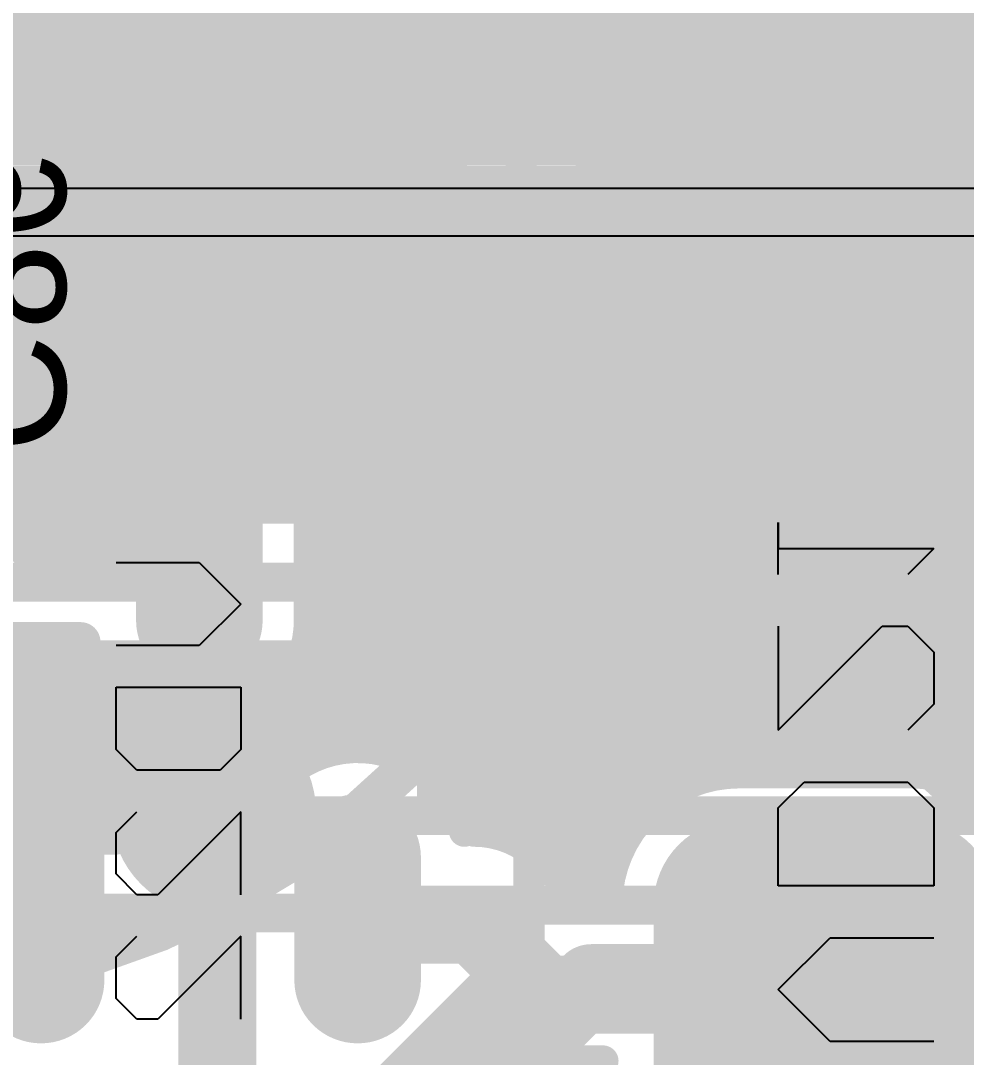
# Model space of a CAD drawing. Header units: millimetres. Extents: x 0.11 to 5.67, y 0.55 to 4.24.
# Drawn here: x 1.784 to 2.0229, y 1.0767 to 1.3388 of the extents above; entities that cross this region are included whole.
import ezdxf

# ---------------------------------------------------------------- set-up
doc = ezdxf.new("R2010")
doc.units = ezdxf.units.MM
doc.header["$MEASUREMENT"] = 0
for name, color, linetype in [('BottomLayer', 5, 'Continuous'), ('BottomOverlay', 54, 'Continuous'), ('BottomPaste', 16, 'Continuous'), ('BottomSolder', 6, 'Continuous'), ('InternalPlane1', 76, 'Continuous'), ('InternalPlane2', 16, 'Continuous'), ('Mechanical3', 76, 'Continuous'), ('MultiLayer', 9, 'Continuous'), ('PadHoleLayer', 156, 'Continuous'), ('TopLayer', 1, 'Continuous'), ('TopOverlay', 2, 'Continuous'), ('TopSolder', 216, 'Continuous'), ('ViaHoleLayer', 16, 'Continuous')]:
    doc.layers.add(name, color=color, linetype=linetype)

# ---------------------------------------------------------------- blocks, each defined once
blk = doc.blocks.new('SOT_23_123__B_67')
at = {"layer": 'BottomLayer', "const_width": 0.02807}
for points in [[(0.06125, 0.04134), (0.03027, 0.04134)], [(-0.02975, 0.00134), (-0.06073, 0.00134)], [(0.06125, -0.03866), (0.03027, -0.03866)]]:
    blk.add_lwpolyline(points, dxfattribs=at)
at = {"layer": 'BottomLayer', "const_width": 0.01404}
for points in [[(0.02325, 0.04134, 1), (0.03729, 0.04134, 1)], [(0.05423, 0.04134, 1), (0.06827, 0.04134, 1)], [(-0.06775, 0.00134, 1), (-0.05371, 0.00134, 1)], [(-0.03677, 0.00134, 1), (-0.02273, 0.00134, 1)], [(0.02325, -0.03866, 1), (0.03729, -0.03866, 1)], [(0.05423, -0.03866, 1), (0.06827, -0.03866, 1)]]:
    blk.add_lwpolyline(points, format="xyb", close=True, dxfattribs=at)
at = {"layer": 'BottomOverlay', "const_width": 0.01}
for points in [[(0.01576, 0.06134), (-0.02424, 0.06134)], [(-0.02424, 0.03134), (-0.02424, 0.06134)], [(0.02576, -0.00866), (0.02576, 0.01134)], [(-0.02424, -0.05866), (-0.02424, -0.02866)], [(0.01576, -0.05866), (-0.02424, -0.05866)]]:
    blk.add_lwpolyline(points, dxfattribs=at)
at = {"layer": 'BottomOverlay', "const_width": 0.005}
for points in [[(-0.02674, 0.06134, 1), (-0.02174, 0.06134, 1)], [(-0.02674, 0.06134, 1), (-0.02174, 0.06134, 1)], [(0.01326, 0.06134, 1), (0.01826, 0.06134, 1)], [(-0.02674, 0.03134, 1), (-0.02174, 0.03134, 1)], [(0.02326, 0.01134, 1), (0.02826, 0.01134, 1)], [(0.02326, -0.00866, 1), (0.02826, -0.00866, 1)], [(-0.02674, -0.02866, 1), (-0.02174, -0.02866, 1)], [(-0.02674, -0.05866, 1), (-0.02174, -0.05866, 1)], [(-0.02674, -0.05866, 1), (-0.02174, -0.05866, 1)], [(0.01326, -0.05866, 1), (0.01826, -0.05866, 1)]]:
    blk.add_lwpolyline(points, format="xyb", close=True, dxfattribs=at)
at = {"layer": 'BottomPaste', "const_width": 0.02807}
for points in [[(0.06125, 0.04134), (0.03027, 0.04134)], [(-0.02975, 0.00134), (-0.06073, 0.00134)], [(0.06125, -0.03866), (0.03027, -0.03866)]]:
    blk.add_lwpolyline(points, dxfattribs=at)
at = {"layer": 'BottomPaste', "const_width": 0.01404}
for points in [[(0.02325, 0.04134, 1), (0.03729, 0.04134, 1)], [(0.05423, 0.04134, 1), (0.06827, 0.04134, 1)], [(-0.06775, 0.00134, 1), (-0.05371, 0.00134, 1)], [(-0.03677, 0.00134, 1), (-0.02273, 0.00134, 1)], [(0.02325, -0.03866, 1), (0.03729, -0.03866, 1)], [(0.05423, -0.03866, 1), (0.06827, -0.03866, 1)]]:
    blk.add_lwpolyline(points, format="xyb", close=True, dxfattribs=at)
at = {"layer": 'BottomSolder', "const_width": 0.03201}
for points in [[(0.06125, 0.04134), (0.03027, 0.04134)], [(-0.02975, 0.00134), (-0.06073, 0.00134)], [(0.06125, -0.03866), (0.03027, -0.03866)]]:
    blk.add_lwpolyline(points, dxfattribs=at)
at = {"layer": 'BottomSolder', "const_width": 0.016}
for points in [[(0.02227, 0.04134, 1), (0.03827, 0.04134, 1)], [(0.05325, 0.04134, 1), (0.06925, 0.04134, 1)], [(-0.06873, 0.00134, 1), (-0.05273, 0.00134, 1)], [(-0.03775, 0.00134, 1), (-0.02175, 0.00134, 1)], [(0.02227, -0.03866, 1), (0.03827, -0.03866, 1)], [(0.05325, -0.03866, 1), (0.06925, -0.03866, 1)]]:
    blk.add_lwpolyline(points, format="xyb", close=True, dxfattribs=at)
at = {"layer": 'Mechanical3'}
for p, q in [((-0.04429, 0.00132), (-0.0338, 0.01181)), ((-0.0338, 0.01181), (-0.0233, 0.00132)), ((-0.01281, -0.01967), (-0.01281, 0.01181)), ((-0.01281, 0.01181), (0.00294, 0.01181)), ((0.00294, 0.01181), (0.00819, 0.00656)), ((0.03967, 0.01181), (0.01868, 0.01181)), ((0.01868, 0.01181), (0.03967, -0.00918)), ((0.07116, 0.01181), (0.05017, 0.01181)), ((0.05017, 0.01181), (0.07116, -0.00918)), ((0.00819, 0.00656), (0.00819, -0.01443)), ((-0.04429, -0.01967), (-0.04429, 0.00132)), ((-0.0233, 0.00132), (-0.0233, -0.01967)), ((0.03967, -0.00918), (0.03967, -0.01443)), ((0.07116, -0.00918), (0.07116, -0.01443)), ((0.00819, -0.01443), (0.00294, -0.01967)), ((0.02393, -0.01967), (0.01868, -0.01443)), ((0.03967, -0.01443), (0.03442, -0.01967)), ((0.05541, -0.01967), (0.05017, -0.01443)), ((0.07116, -0.01443), (0.06591, -0.01967)), ((0.00294, -0.01967), (-0.01281, -0.01967)), ((0.03442, -0.01967), (0.02393, -0.01967)), ((0.06591, -0.01967), (0.05541, -0.01967))]:
    blk.add_line(p, q, dxfattribs=at)
blk = doc.blocks.new('SMB_B_68')
at = {"layer": 'BottomLayer', "const_width": 0.01969}
for points in [[(-0.12008, 0.02165, 1), (-0.10039, 0.02165, 1)], [(-0.08071, 0.02165, 1), (-0.06102, 0.02165, 1)], [(0.06102, 0.02165, 1), (0.08071, 0.02165, 1)], [(0.10039, 0.02165, 1), (0.12008, 0.02165, 1)], [(-0.12008, -0.02165, 1), (-0.10039, -0.02165, 1)], [(-0.08071, -0.02165, 1), (-0.06102, -0.02165, 1)], [(0.06102, -0.02165, 1), (0.08071, -0.02165, 1)], [(0.10039, -0.02165, 1), (0.12008, -0.02165, 1)]]:
    blk.add_lwpolyline(points, format="xyb", close=True, dxfattribs=at)
at = {"layer": 'BottomLayer'}
for points in [[(-0.07087, -0.04134), (-0.07087, 0.04134), (-0.11024, -0.04134), (-0.11024, 0.04134)], [(0.11024, -0.04134), (0.11024, 0.04134), (0.07087, -0.04134), (0.07087, 0.04134)], [(-0.05118, -0.02165), (-0.05118, 0.02165), (-0.12992, -0.02165), (-0.12992, 0.02165)], [(0.12992, -0.02165), (0.12992, 0.02165), (0.05118, -0.02165), (0.05118, 0.02165)]]:
    blk.add_solid(points, dxfattribs=at)
at = {"layer": 'BottomOverlay'}
for points, const_width in [([(-0.11024, 0.0748), (-0.11024, 0.0561)], 0.00787), ([(-0.11024, 0.0748), (0.11024, 0.0748)], 0.00787), ([(0.11024, 0.0748), (0.11024, 0.0561)], 0.00787), ([(-0.03, 0.04), (-0.03, -0.04)], 0.005), ([(0.03, 0.04), (-0.03, 0)], 0.005), ([(0.03, 0.04), (0.03, -0.04)], 0.005), ([(-0.03, 0), (0.03, -0.04)], 0.005), ([(-0.11024, -0.0561), (-0.11024, -0.0748)], 0.00787), ([(0.11024, -0.0561), (0.11024, -0.0748)], 0.00787), ([(-0.11024, -0.0748), (0.11024, -0.0748)], 0.00787)]:
    blk.add_lwpolyline(points, dxfattribs=dict(at, const_width=const_width))
for points, const_width in [([(-0.1122, 0.0748, 1), (-0.10827, 0.0748, 1)], 0.00394), ([(-0.1122, 0.0748, 1), (-0.10827, 0.0748, 1)], 0.00394), ([(0.10827, 0.0748, 1), (0.1122, 0.0748, 1)], 0.00394), ([(0.10827, 0.0748, 1), (0.1122, 0.0748, 1)], 0.00394), ([(-0.1122, 0.0561, 1), (-0.10827, 0.0561, 1)], 0.00394), ([(0.10827, 0.0561, 1), (0.1122, 0.0561, 1)], 0.00394), ([(-0.03125, 0.04, 1), (-0.02875, 0.04, 1)], 0.0025), ([(0.02875, 0.04, 1), (0.03125, 0.04, 1)], 0.0025), ([(0.02875, 0.04, 1), (0.03125, 0.04, 1)], 0.0025), ([(-0.03125, 0, 1), (-0.02875, 0, 1)], 0.0025), ([(-0.03125, 0, 1), (-0.02875, 0, 1)], 0.0025), ([(-0.03125, -0.04, 1), (-0.02875, -0.04, 1)], 0.0025), ([(0.02875, -0.04, 1), (0.03125, -0.04, 1)], 0.0025), ([(0.02875, -0.04, 1), (0.03125, -0.04, 1)], 0.0025), ([(-0.1122, -0.0561, 1), (-0.10827, -0.0561, 1)], 0.00394), ([(0.10827, -0.0561, 1), (0.1122, -0.0561, 1)], 0.00394), ([(-0.1122, -0.0748, 1), (-0.10827, -0.0748, 1)], 0.00394), ([(-0.1122, -0.0748, 1), (-0.10827, -0.0748, 1)], 0.00394), ([(0.10827, -0.0748, 1), (0.1122, -0.0748, 1)], 0.00394), ([(0.10827, -0.0748, 1), (0.1122, -0.0748, 1)], 0.00394)]:
    blk.add_lwpolyline(points, format="xyb", close=True, dxfattribs=dict(at, const_width=const_width))
at = {"layer": 'BottomPaste', "const_width": 0.01969}
for points in [[(-0.12008, 0.02165, 1), (-0.10039, 0.02165, 1)], [(-0.08071, 0.02165, 1), (-0.06102, 0.02165, 1)], [(0.06102, 0.02165, 1), (0.08071, 0.02165, 1)], [(0.10039, 0.02165, 1), (0.12008, 0.02165, 1)], [(-0.12008, -0.02165, 1), (-0.10039, -0.02165, 1)], [(-0.08071, -0.02165, 1), (-0.06102, -0.02165, 1)], [(0.06102, -0.02165, 1), (0.08071, -0.02165, 1)], [(0.10039, -0.02165, 1), (0.12008, -0.02165, 1)]]:
    blk.add_lwpolyline(points, format="xyb", close=True, dxfattribs=at)
at = {"layer": 'BottomPaste'}
for points in [[(-0.07087, -0.04134), (-0.07087, 0.04134), (-0.11024, -0.04134), (-0.11024, 0.04134)], [(0.11024, -0.04134), (0.11024, 0.04134), (0.07087, -0.04134), (0.07087, 0.04134)], [(-0.05118, -0.02165), (-0.05118, 0.02165), (-0.12992, -0.02165), (-0.12992, 0.02165)], [(0.12992, -0.02165), (0.12992, 0.02165), (0.05118, -0.02165), (0.05118, 0.02165)]]:
    blk.add_solid(points, dxfattribs=at)
at = {"layer": 'BottomSolder', "const_width": 0.02165}
for points in [[(-0.12106, 0.02165, 1), (-0.09941, 0.02165, 1)], [(-0.08169, 0.02165, 1), (-0.06004, 0.02165, 1)], [(0.06004, 0.02165, 1), (0.08169, 0.02165, 1)], [(0.09941, 0.02165, 1), (0.12106, 0.02165, 1)], [(-0.12106, -0.02165, 1), (-0.09941, -0.02165, 1)], [(-0.08169, -0.02165, 1), (-0.06004, -0.02165, 1)], [(0.06004, -0.02165, 1), (0.08169, -0.02165, 1)], [(0.09941, -0.02165, 1), (0.12106, -0.02165, 1)]]:
    blk.add_lwpolyline(points, format="xyb", close=True, dxfattribs=at)
at = {"layer": 'BottomSolder'}
for points in [[(-0.07087, -0.04331), (-0.07087, 0.04331), (-0.11024, -0.04331), (-0.11024, 0.04331)], [(0.11024, -0.04331), (0.11024, 0.04331), (0.07087, -0.04331), (0.07087, 0.04331)], [(-0.04921, -0.02165), (-0.04921, 0.02165), (-0.13189, -0.02165), (-0.13189, 0.02165)], [(0.13189, -0.02165), (0.13189, 0.02165), (0.04921, -0.02165), (0.04921, 0.02165)]]:
    blk.add_solid(points, dxfattribs=at)
at = {"layer": 'Mechanical3'}
for p, q in [((-0.10532, -0.00131), (-0.0922, 0.01181)), ((-0.0922, 0.01181), (-0.07908, -0.00131)), ((-0.06596, -0.02755), (-0.06596, 0.01181)), ((-0.06596, 0.01181), (-0.04628, 0.01181)), ((-0.04628, 0.01181), (-0.03972, 0.00525)), ((-0.00036, 0.01181), (-0.0266, 0.01181)), ((-0.0266, 0.01181), (-0.00036, -0.01443)), ((0.01276, 0.01181), (0.02588, 0.01181)), ((0.02588, 0.01181), (0.01932, 0.01181)), ((0.01932, 0.01181), (0.01932, -0.02755)), ((-0.03972, 0.00525), (-0.03972, -0.02099)), ((-0.10532, -0.02755), (-0.10532, -0.00131)), ((-0.07908, -0.00131), (-0.07908, -0.02755)), ((-0.00036, -0.01443), (-0.00036, -0.02099)), ((-0.03972, -0.02099), (-0.04628, -0.02755)), ((-0.02004, -0.02755), (-0.0266, -0.02099)), ((-0.00036, -0.02099), (-0.00692, -0.02755)), ((0.01932, -0.02755), (0.01276, -0.02099)), ((-0.04628, -0.02755), (-0.06596, -0.02755)), ((-0.00692, -0.02755), (-0.02004, -0.02755))]:
    blk.add_line(p, q, dxfattribs=at)
blk = doc.blocks.new('CC16X10_CAP0_5_1__P________246')
at = {"layer": 'BottomLayer', "const_width": 0.03}
blk.add_lwpolyline([(0.185, 0, 1), (0.215, 0, 1)], format="xyb", close=True, dxfattribs=at)
at = {"layer": 'BottomSolder', "const_width": 0.03197}
blk.add_lwpolyline([(0.18402, 0, 1), (0.21598, 0, 1)], format="xyb", close=True, dxfattribs=at)
at = {"layer": 'InternalPlane1', "const_width": 0.01181}
for points in [[(0.17797, 0.04324, -0.240079), (0.22203, 0.04324)], [(0.15676, -0.02203, -0.240079), (0.15676, 0.02203)], [(0.24324, 0.02203, -0.240079), (0.24324, -0.02203)], [(0.22203, -0.04324, -0.240079), (0.17797, -0.04324)]]:
    blk.add_lwpolyline(points, format="xyb", dxfattribs=at)
at = {"layer": 'InternalPlane1', "const_width": 0.00591}
for points in [[(0.17502, 0.04324, 1), (0.18092, 0.04324, 1)], [(0.21908, 0.04324, 1), (0.22498, 0.04324, 1)], [(0.15381, 0.02203, 1), (0.15971, 0.02203, 1)], [(0.24029, 0.02203, 1), (0.24619, 0.02203, 1)], [(0.15381, -0.02203, 1), (0.15971, -0.02203, 1)], [(0.24029, -0.02203, 1), (0.24619, -0.02203, 1)], [(0.17502, -0.04324, 1), (0.18092, -0.04324, 1)], [(0.21908, -0.04324, 1), (0.22498, -0.04324, 1)]]:
    blk.add_lwpolyline(points, format="xyb", close=True, dxfattribs=at)
at = {"layer": 'InternalPlane2', "const_width": 0.039}
blk.add_lwpolyline([(0.1805, 0, 1), (0.2195, 0, 1)], format="xyb", close=True, dxfattribs=at)
at = {"layer": 'MultiLayer', "const_width": 0.03}
blk.add_lwpolyline([(0.185, 0, 1), (0.215, 0, 1)], format="xyb", close=True, dxfattribs=at)
at = {"layer": 'PadHoleLayer', "const_width": 0.019}
blk.add_lwpolyline([(0.1905, 0, 1), (0.2095, 0, 1)], format="xyb", close=True, dxfattribs=at)
at = {"layer": 'TopLayer', "const_width": 0.03}
blk.add_lwpolyline([(0.185, 0, 1), (0.215, 0, 1)], format="xyb", close=True, dxfattribs=at)
at = {"layer": 'TopOverlay'}
for points, const_width in [([(0.29685, 0, 1), (-0.09685, 0, 1)], 0.01), ([(0.29435, 0, 1), (0.29935, 0, 1)], 0.005)]:
    blk.add_lwpolyline(points, format="xyb", close=True, dxfattribs=dict(at, const_width=const_width))
at = {"layer": 'TopSolder', "const_width": 0.03197}
blk.add_lwpolyline([(0.18402, 0, 1), (0.21598, 0, 1)], format="xyb", close=True, dxfattribs=at)
blk = doc.blocks.new('CC16X10_CAP0_5_1__P________256')
at = {"layer": 'TopOverlay', "const_width": 0.01}
blk.add_lwpolyline([(0.29685, 0, 1), (-0.09685, 0, 1)], format="xyb", close=True, dxfattribs=at)

msp = doc.modelspace()

# ---------------------------------------------------------------- linework, layer by layer
at = {"layer": 'BottomLayer'}
for points, const_width in [([(1.77362, 1.33858), (1.82579, 1.39075)], 0.01969), ([(1.79724, 1.3288), (1.83163, 1.36319)], 0.00787), ([(1.88679, 1.35534), (1.91043, 1.33169)], 0.00787), ([(1.87426, 1.34281), (1.89272, 1.32435)], 0.00787), ([(1.80604, 1.33759), (1.87948, 1.33759)], 0.00787), ([(1.92714, 1.33759), (2.32656, 1.33759)], 0.00787), ([(1.91043, 1.24409), (1.91043, 1.33169)], 0.00787), ([(1.92815, 1.26256), (1.92815, 1.33169)], 0.00787), ([(1.79724, 1.23419), (1.79724, 1.3288)], 0.00787), ([(1.79817, 1.32972), (1.82961, 1.32972)], 0.00787), ([(1.8437, 1.29035), (1.8437, 1.32823)], 0.00787), ([(1.85779, 1.32972), (1.88735, 1.32972)], 0.00787), ([(1.92815, 1.32972), (2.32656, 1.32972)], 0.00787), ([(1.96555, 1.32776), (2.00886, 1.32776)], 0.00787), ([(1.89272, 1.26256), (1.89272, 1.32435)], 0.00787), ([(1.9872, 1.27657), (1.9872, 1.32382)], 0.00787), ([(1.79724, 1.32185), (1.8162, 1.32185)], 0.00787), ([(1.8712, 1.32185), (1.89272, 1.32185)], 0.00787), ([(1.92815, 1.32185), (1.94718, 1.32185)], 0.00787), ([(1.79724, 1.31397), (1.8092, 1.31397)], 0.00787), ([(1.8782, 1.31397), (1.89272, 1.31397)], 0.00787), ([(1.92815, 1.31397), (1.93951, 1.31397)], 0.00787), ([(1.79724, 1.3061), (1.80497, 1.3061)], 0.00787), ([(1.88243, 1.3061), (1.89272, 1.3061)], 0.00787), ([(1.92815, 1.3061), (1.93563, 1.3061)], 0.00787), ([(1.79724, 1.29822), (1.80264, 1.29822)], 0.00787), ([(1.88476, 1.29822), (1.89272, 1.29822)], 0.00787), ([(1.92815, 1.29822), (1.93412, 1.29822)], 0.00787), ([(1.93406, 1.25689), (1.93406, 1.29626)], 0.00787), ([(1.79724, 1.29035), (1.80189, 1.29035)], 0.00787), ([(1.80583, 1.29035), (1.8437, 1.29035)], 0.00787), ([(1.8437, 1.29035), (1.88157, 1.29035)], 0.00787), ([(1.8437, 1.25248), (1.8437, 1.29035)], 0.00787), ([(1.88551, 1.29035), (1.89272, 1.29035)], 0.00787), ([(1.92815, 1.29035), (1.93406, 1.29035)], 0.00787), ([(1.79724, 1.28248), (1.80264, 1.28248)], 0.00787), ([(1.88476, 1.28248), (1.89272, 1.28248)], 0.00787), ([(1.92815, 1.28248), (1.93406, 1.28248)], 0.00787), ([(1.9872, 1.22146), (1.9872, 1.27657)], 0.01969), ([(1.93799, 1.27657), (1.9872, 1.27657)], 0.00787), ([(1.9872, 1.27657), (2.03642, 1.27657)], 0.00787), ([(1.9872, 1.22933), (1.9872, 1.27657)], 0.00787), ([(1.79724, 1.2746), (1.80497, 1.2746)], 0.00787), ([(1.88243, 1.2746), (1.89272, 1.2746)], 0.00787), ([(1.92815, 1.2746), (1.93406, 1.2746)], 0.00787), ([(1.79724, 1.26673), (1.8092, 1.26673)], 0.00787), ([(1.8782, 1.26673), (1.89272, 1.26673)], 0.00787), ([(1.92815, 1.26673), (1.93406, 1.26673)], 0.00787), ([(1.79724, 1.25885), (1.81621, 1.25885)], 0.00787), ([(1.87119, 1.25885), (1.88953, 1.25885)], 0.00787), ([(1.79724, 1.25098), (1.82964, 1.25098)], 0.00787), ([(1.85777, 1.25098), (1.88579, 1.25098)], 0.00787), ([(1.79724, 1.24311), (1.81669, 1.24311)], 0.00787), ([(1.8415, 1.24311), (1.88486, 1.24311)], 0.00787), ([(1.79724, 1.23523), (1.80709, 1.23523)], 0.00787), ([(1.79724, 1.23419), (1.80316, 1.22827)], 0.00787), ([(1.85109, 1.23523), (1.88643, 1.23523)], 0.00787), ([(1.93444, 1.23523), (1.94268, 1.23523)], 0.00787), ([(1.77362, 1.22441), (1.79429, 1.20374)], 0.01969), ([(1.85536, 1.22736), (1.89107, 1.22736)], 0.00787), ([(1.92979, 1.22736), (1.9546, 1.22736)], 0.00787), ([(1.96555, 1.22539), (2.00886, 1.22539)], 0.00787), ([(2.01981, 1.22736), (2.13211, 1.22736)], 0.00787), ([(1.85688, 1.21948), (1.90342, 1.21948)], 0.00787), ([(1.85691, 1.18723), (1.85691, 1.21821)], 0.00787), ([(1.91745, 1.21948), (2.12158, 1.21948)], 0.00787), ([(1.79429, 1.20374), (1.82807, 1.20374)], 0.01969), ([(1.82807, 1.20374), (1.82909, 1.20272)], 0.01969), ([(1.85691, 1.21161), (2.11557, 1.21161)], 0.00787), ([(1.85691, 1.20374), (2.11196, 1.20374)], 0.00787), ([(1.85691, 1.19586), (2.11013, 1.19586)], 0.00787), ([(1.85691, 1.18799), (2.10983, 1.18799)], 0.00787), ([(1.85598, 1.18011), (2.11104, 1.18011)], 0.00787), ([(1.72352, 1.17124), (1.77463, 1.17124)], 0.01969), ([(1.77463, 1.17124), (1.78749, 1.15838)], 0.01969), ([(1.85253, 1.17224), (2.11389, 1.17224)], 0.00787), ([(1.78749, 1.11332), (1.78749, 1.15838)], 0.01969), ([(1.84494, 1.16437), (2.11882, 1.16437)], 0.00787), ([(1.85115, 1.15649), (2.12705, 1.15649)], 0.00787), ([(1.88686, 1.14862), (1.96504, 1.14862)], 0.00787), ([(1.96555, 1.14862), (2.00886, 1.14862)], 0.00787), ([(2.00937, 1.14862), (2.14907, 1.14862)], 0.00787), ([(1.83268, 1.13878), (1.83366, 1.1378)], 0.01969), ([(1.83366, 1.06594), (1.83366, 1.1378)], 0.01969), ([(1.8934, 1.14074), (1.94398, 1.14074)], 0.00787), ([(1.90538, 1.13287), (1.93716, 1.13287)], 0.00787), ([(1.91533, 1.12694), (1.92361, 1.11865)], 0.00787), ([(1.91727, 1.125), (1.93357, 1.125)], 0.00787), ([(1.78749, 1.11332), (1.78909, 1.11172)], 0.01969), ([(1.92815, 1.11909), (1.93232, 1.11909)], 0.00787), ([(1.86909, 1.11172), (1.87058, 1.11024)], 0.01969), ([(1.87058, 1.11024), (1.89862, 1.11024)], 0.01969), ([(1.89862, 1.11024), (1.92016, 1.0887)], 0.01969), ([(1.92016, 1.08748), (1.92815, 1.09547)], 0.01969), ([(1.92815, 1.09547), (1.9872, 1.09547)], 0.01969), ([(1.92016, 1.08748), (1.92016, 1.0887)], 0.01969), ([(1.91217, 1.07949), (1.92016, 1.08748)], 0.01969), ([(1.91217, 1.0539), (1.91217, 1.07949)], 0.01969)]:
    msp.add_lwpolyline(points, dxfattribs=dict(at, const_width=const_width))
at = {"layer": 'BottomLayer', "const_width": 0.00787}
for points in [[(1.92296, 1.34422, -0.198912), (1.92815, 1.33169)], [(1.92296, 1.34422, -0.198912), (1.92815, 1.33169)], [(1.93406, 1.29626, -0.414214), (1.96555, 1.32776)], [(2.00886, 1.32776, -0.414214), (2.04035, 1.29626)], [(1.93602, 1.24409, -1.513516), (1.89272, 1.26256)], [(1.92815, 1.26256, -0.108058), (1.93424, 1.25348)], [(1.93424, 1.25348, -0.027118), (1.93406, 1.25689)], [(2.04035, 1.25689, -0.414214), (2.00886, 1.22539)], [(1.96555, 1.22539, -0.315658), (1.93594, 1.24616)], [(1.80316, 1.22827, -0.830157), (1.85691, 1.21821)], [(1.85691, 1.18723, -0.278724), (1.84203, 1.1626)], [(1.84203, 1.1626, -0.17406), (1.85504, 1.15122)], [(1.85504, 1.15122, -0.501431), (1.8961, 1.13386)], [(1.93232, 1.11909, -0.380083), (1.96555, 1.14862)], [(2.00886, 1.14862, -0.414214), (2.04232, 1.11516)], [(1.89862, 1.13386, -0.198912), (1.91533, 1.12694)], [(1.89862, 1.13386, -0.198912), (1.91533, 1.12694)], [(1.92361, 1.11865, -0.048376), (1.92815, 1.11909)], [(1.92361, 1.11865, -0.048376), (1.92815, 1.11909)]]:
    msp.add_lwpolyline(points, format="xyb", dxfattribs=at)
at = {"layer": 'BottomLayer'}
for points, const_width in [([(1.80407, 1.33759, 1), (1.80801, 1.33759, 1)], 0.00394), ([(1.87751, 1.33759, 1), (1.88145, 1.33759, 1)], 0.00394), ([(1.92517, 1.33759, 1), (1.92911, 1.33759, 1)], 0.00394), ([(1.88551, 1.29035, 1), (1.80189, 1.29035, 1)], 0.00787), ([(1.90846, 1.33169, 1), (1.9124, 1.33169, 1)], 0.00394), ([(1.90846, 1.33169, 1), (1.9124, 1.33169, 1)], 0.00394), ([(1.92618, 1.33169, 1), (1.93012, 1.33169, 1)], 0.00394), ([(1.92618, 1.33169, 1), (1.93012, 1.33169, 1)], 0.00394), ([(1.92618, 1.33169, 1), (1.93012, 1.33169, 1)], 0.00394), ([(1.79528, 1.3288, 1), (1.79921, 1.3288, 1)], 0.00394), ([(1.79528, 1.3288, 1), (1.79921, 1.3288, 1)], 0.00394), ([(1.7962, 1.32972, 1), (1.80013, 1.32972, 1)], 0.00394), ([(1.82764, 1.32972, 1), (1.83158, 1.32972, 1)], 0.00394), ([(1.84173, 1.32823, 1), (1.84567, 1.32823, 1)], 0.00394), ([(1.85582, 1.32972, 1), (1.85976, 1.32972, 1)], 0.00394), ([(1.88538, 1.32972, 1), (1.88932, 1.32972, 1)], 0.00394), ([(1.92618, 1.32972, 1), (1.93012, 1.32972, 1)], 0.00394), ([(1.96358, 1.32776, 1), (1.96752, 1.32776, 1)], 0.00394), ([(1.96358, 1.32776, 1), (1.96752, 1.32776, 1)], 0.00394), ([(2.00689, 1.32776, 1), (2.01083, 1.32776, 1)], 0.00394), ([(2.00689, 1.32776, 1), (2.01083, 1.32776, 1)], 0.00394), ([(1.89075, 1.32435, 1), (1.89469, 1.32435, 1)], 0.00394), ([(1.89075, 1.32435, 1), (1.89469, 1.32435, 1)], 0.00394), ([(1.98524, 1.32382, 1), (1.98917, 1.32382, 1)], 0.00394), ([(1.79528, 1.32185, 1), (1.79921, 1.32185, 1)], 0.00394), ([(1.81423, 1.32185, 1), (1.81817, 1.32185, 1)], 0.00394), ([(1.86924, 1.32185, 1), (1.87317, 1.32185, 1)], 0.00394), ([(1.89075, 1.32185, 1), (1.89469, 1.32185, 1)], 0.00394), ([(1.92618, 1.32185, 1), (1.93012, 1.32185, 1)], 0.00394), ([(1.94522, 1.32185, 1), (1.94915, 1.32185, 1)], 0.00394), ([(1.79528, 1.31397, 1), (1.79921, 1.31397, 1)], 0.00394), ([(1.80723, 1.31397, 1), (1.81117, 1.31397, 1)], 0.00394), ([(1.87623, 1.31397, 1), (1.88017, 1.31397, 1)], 0.00394), ([(1.89075, 1.31397, 1), (1.89469, 1.31397, 1)], 0.00394), ([(1.92618, 1.31397, 1), (1.93012, 1.31397, 1)], 0.00394), ([(1.93754, 1.31397, 1), (1.94148, 1.31397, 1)], 0.00394), ([(1.79528, 1.3061, 1), (1.79921, 1.3061, 1)], 0.00394), ([(1.803, 1.3061, 1), (1.80694, 1.3061, 1)], 0.00394), ([(1.88047, 1.3061, 1), (1.8844, 1.3061, 1)], 0.00394), ([(1.89075, 1.3061, 1), (1.89469, 1.3061, 1)], 0.00394), ([(1.92618, 1.3061, 1), (1.93012, 1.3061, 1)], 0.00394), ([(1.93366, 1.3061, 1), (1.9376, 1.3061, 1)], 0.00394), ([(1.79528, 1.29822, 1), (1.79921, 1.29822, 1)], 0.00394), ([(1.80067, 1.29822, 1), (1.80461, 1.29822, 1)], 0.00394), ([(1.8828, 1.29822, 1), (1.88673, 1.29822, 1)], 0.00394), ([(1.89075, 1.29822, 1), (1.89469, 1.29822, 1)], 0.00394), ([(1.92618, 1.29822, 1), (1.93012, 1.29822, 1)], 0.00394), ([(1.93209, 1.29626, 1), (1.93602, 1.29626, 1)], 0.00394), ([(1.93209, 1.29626, 1), (1.93602, 1.29626, 1)], 0.00394), ([(1.93215, 1.29822, 1), (1.93608, 1.29822, 1)], 0.00394), ([(1.79528, 1.29035, 1), (1.79921, 1.29035, 1)], 0.00394), ([(1.79992, 1.29035, 1), (1.80386, 1.29035, 1)], 0.00394), ([(1.79992, 1.29035, 1), (1.80386, 1.29035, 1)], 0.00394), ([(1.80386, 1.29035, 1), (1.8078, 1.29035, 1)], 0.00394), ([(1.84173, 1.29035, 1), (1.84567, 1.29035, 1)], 0.00394), ([(1.84173, 1.29035, 1), (1.84567, 1.29035, 1)], 0.00394), ([(1.84173, 1.29035, 1), (1.84567, 1.29035, 1)], 0.00394), ([(1.84173, 1.29035, 1), (1.84567, 1.29035, 1)], 0.00394), ([(1.87961, 1.29035, 1), (1.88354, 1.29035, 1)], 0.00394), ([(1.88354, 1.29035, 1), (1.88748, 1.29035, 1)], 0.00394), ([(1.88354, 1.29035, 1), (1.88748, 1.29035, 1)], 0.00394), ([(1.89075, 1.29035, 1), (1.89469, 1.29035, 1)], 0.00394), ([(1.92618, 1.29035, 1), (1.93012, 1.29035, 1)], 0.00394), ([(1.93209, 1.29035, 1), (1.93602, 1.29035, 1)], 0.00394), ([(1.79528, 1.28248, 1), (1.79921, 1.28248, 1)], 0.00394), ([(1.80067, 1.28248, 1), (1.80461, 1.28248, 1)], 0.00394), ([(1.88279, 1.28248, 1), (1.88673, 1.28248, 1)], 0.00394), ([(1.89075, 1.28248, 1), (1.89469, 1.28248, 1)], 0.00394), ([(1.92618, 1.28248, 1), (1.93012, 1.28248, 1)], 0.00394), ([(1.93209, 1.28248, 1), (1.93602, 1.28248, 1)], 0.00394), ([(1.98228, 1.27657, 1), (1.99213, 1.27657, 1)], 0.00984), ([(1.93602, 1.27657, 1), (1.93996, 1.27657, 1)], 0.00394), ([(1.98524, 1.27657, 1), (1.98917, 1.27657, 1)], 0.00394), ([(1.98524, 1.27657, 1), (1.98917, 1.27657, 1)], 0.00394), ([(1.98524, 1.27657, 1), (1.98917, 1.27657, 1)], 0.00394), ([(1.98524, 1.27657, 1), (1.98917, 1.27657, 1)], 0.00394), ([(1.79528, 1.2746, 1), (1.79921, 1.2746, 1)], 0.00394), ([(1.803, 1.2746, 1), (1.80694, 1.2746, 1)], 0.00394), ([(1.88046, 1.2746, 1), (1.8844, 1.2746, 1)], 0.00394), ([(1.89075, 1.2746, 1), (1.89469, 1.2746, 1)], 0.00394), ([(1.92618, 1.2746, 1), (1.93012, 1.2746, 1)], 0.00394), ([(1.93209, 1.2746, 1), (1.93602, 1.2746, 1)], 0.00394), ([(1.79528, 1.26673, 1), (1.79921, 1.26673, 1)], 0.00394), ([(1.80724, 1.26673, 1), (1.81117, 1.26673, 1)], 0.00394), ([(1.87623, 1.26673, 1), (1.88017, 1.26673, 1)], 0.00394), ([(1.89075, 1.26673, 1), (1.89469, 1.26673, 1)], 0.00394), ([(1.92618, 1.26673, 1), (1.93012, 1.26673, 1)], 0.00394), ([(1.93209, 1.26673, 1), (1.93602, 1.26673, 1)], 0.00394), ([(1.89075, 1.26256, 1), (1.89469, 1.26256, 1)], 0.00394), ([(1.89075, 1.26256, 1), (1.89469, 1.26256, 1)], 0.00394), ([(1.92618, 1.26256, 1), (1.93012, 1.26256, 1)], 0.00394), ([(1.92618, 1.26256, 1), (1.93012, 1.26256, 1)], 0.00394), ([(1.79528, 1.25885, 1), (1.79921, 1.25885, 1)], 0.00394), ([(1.81424, 1.25885, 1), (1.81818, 1.25885, 1)], 0.00394), ([(1.86923, 1.25885, 1), (1.87316, 1.25885, 1)], 0.00394), ([(1.88756, 1.25885, 1), (1.8915, 1.25885, 1)], 0.00394), ([(1.93209, 1.25689, 1), (1.93602, 1.25689, 1)], 0.00394), ([(1.93209, 1.25689, 1), (1.93602, 1.25689, 1)], 0.00394), ([(1.84173, 1.25248, 1), (1.84567, 1.25248, 1)], 0.00394), ([(1.90453, 1.24409, 1), (1.91634, 1.24409, 1)], 0.01181), ([(1.93227, 1.25348, 1), (1.93621, 1.25348, 1)], 0.00394), ([(1.93227, 1.25348, 1), (1.93621, 1.25348, 1)], 0.00394), ([(1.79528, 1.25098, 1), (1.79921, 1.25098, 1)], 0.00394), ([(1.82767, 1.25098, 1), (1.8316, 1.25098, 1)], 0.00394), ([(1.8558, 1.25098, 1), (1.85973, 1.25098, 1)], 0.00394), ([(1.88382, 1.25098, 1), (1.88775, 1.25098, 1)], 0.00394), ([(1.93397, 1.24616, 1), (1.93791, 1.24616, 1)], 0.00394), ([(1.90846, 1.24409, 1), (1.9124, 1.24409, 1)], 0.00394), ([(1.93406, 1.24409, 1), (1.93799, 1.24409, 1)], 0.00394), ([(1.79528, 1.24311, 1), (1.79921, 1.24311, 1)], 0.00394), ([(1.81472, 1.24311, 1), (1.81865, 1.24311, 1)], 0.00394), ([(1.83954, 1.24311, 1), (1.84347, 1.24311, 1)], 0.00394), ([(1.88289, 1.24311, 1), (1.88683, 1.24311, 1)], 0.00394), ([(1.79528, 1.23523, 1), (1.79921, 1.23523, 1)], 0.00394), ([(1.79528, 1.23419, 1), (1.79921, 1.23419, 1)], 0.00394), ([(1.79528, 1.23419, 1), (1.79921, 1.23419, 1)], 0.00394), ([(1.80513, 1.23523, 1), (1.80906, 1.23523, 1)], 0.00394), ([(1.84913, 1.23523, 1), (1.85306, 1.23523, 1)], 0.00394), ([(1.88446, 1.23523, 1), (1.88839, 1.23523, 1)], 0.00394), ([(1.93247, 1.23523, 1), (1.93641, 1.23523, 1)], 0.00394), ([(1.94071, 1.23523, 1), (1.94465, 1.23523, 1)], 0.00394), ([(1.80119, 1.22827, 1), (1.80513, 1.22827, 1)], 0.00394), ([(1.80119, 1.22827, 1), (1.80513, 1.22827, 1)], 0.00394), ([(1.9813, 1.22146, 1), (1.99311, 1.22146, 1)], 0.01181), ([(1.98524, 1.22933, 1), (1.98917, 1.22933, 1)], 0.00394), ([(1.85339, 1.22736, 1), (1.85733, 1.22736, 1)], 0.00394), ([(1.88911, 1.22736, 1), (1.89304, 1.22736, 1)], 0.00394), ([(1.92782, 1.22736, 1), (1.93176, 1.22736, 1)], 0.00394), ([(1.95263, 1.22736, 1), (1.95657, 1.22736, 1)], 0.00394), ([(1.96358, 1.22539, 1), (1.96752, 1.22539, 1)], 0.00394), ([(1.96358, 1.22539, 1), (1.96752, 1.22539, 1)], 0.00394), ([(1.98228, 1.22146, 1), (1.99213, 1.22146, 1)], 0.00984), ([(2.00689, 1.22539, 1), (2.01083, 1.22539, 1)], 0.00394), ([(2.00689, 1.22539, 1), (2.01083, 1.22539, 1)], 0.00394), ([(2.01784, 1.22736, 1), (2.02178, 1.22736, 1)], 0.00394), ([(1.85491, 1.21948, 1), (1.85885, 1.21948, 1)], 0.00394), ([(1.85494, 1.21821, 1), (1.85888, 1.21821, 1)], 0.00394), ([(1.85494, 1.21821, 1), (1.85888, 1.21821, 1)], 0.00394), ([(1.90145, 1.21948, 1), (1.90539, 1.21948, 1)], 0.00394), ([(1.91548, 1.21948, 1), (1.91942, 1.21948, 1)], 0.00394), ([(1.78937, 1.20374, 1), (1.79921, 1.20374, 1)], 0.00984), ([(1.78937, 1.20374, 1), (1.79921, 1.20374, 1)], 0.00984), ([(1.82315, 1.20374, 1), (1.833, 1.20374, 1)], 0.00984), ([(1.82315, 1.20374, 1), (1.833, 1.20374, 1)], 0.00984), ([(1.85494, 1.21161, 1), (1.85888, 1.21161, 1)], 0.00394), ([(1.82417, 1.20272, 1), (1.83402, 1.20272, 1)], 0.00984), ([(1.85494, 1.20374, 1), (1.85888, 1.20374, 1)], 0.00394), ([(1.85494, 1.19586, 1), (1.85888, 1.19586, 1)], 0.00394), ([(1.85494, 1.18799, 1), (1.85888, 1.18799, 1)], 0.00394), ([(1.85494, 1.18723, 1), (1.85888, 1.18723, 1)], 0.00394), ([(1.85494, 1.18723, 1), (1.85888, 1.18723, 1)], 0.00394), ([(1.85402, 1.18011, 1), (1.85795, 1.18011, 1)], 0.00394), ([(1.76971, 1.17124, 1), (1.77955, 1.17124, 1)], 0.00984), ([(1.76971, 1.17124, 1), (1.77955, 1.17124, 1)], 0.00984), ([(1.85056, 1.17224, 1), (1.85449, 1.17224, 1)], 0.00394), ([(1.78257, 1.15838, 1), (1.79241, 1.15838, 1)], 0.00984), ([(1.78257, 1.15838, 1), (1.79241, 1.15838, 1)], 0.00984), ([(1.84006, 1.1626, 1), (1.84399, 1.1626, 1)], 0.00394), ([(1.84006, 1.1626, 1), (1.84399, 1.1626, 1)], 0.00394), ([(1.84297, 1.16437, 1), (1.84691, 1.16437, 1)], 0.00394), ([(1.84918, 1.15649, 1), (1.85312, 1.15649, 1)], 0.00394), ([(1.85307, 1.15122, 1), (1.85701, 1.15122, 1)], 0.00394), ([(1.85307, 1.15122, 1), (1.85701, 1.15122, 1)], 0.00394), ([(1.82677, 1.13878, 1), (1.83858, 1.13878, 1)], 0.01181), ([(1.88489, 1.14862, 1), (1.88882, 1.14862, 1)], 0.00394), ([(1.96307, 1.14862, 1), (1.96701, 1.14862, 1)], 0.00394), ([(1.96358, 1.14862, 1), (1.96752, 1.14862, 1)], 0.00394), ([(1.96358, 1.14862, 1), (1.96752, 1.14862, 1)], 0.00394), ([(2.00689, 1.14862, 1), (2.01083, 1.14862, 1)], 0.00394), ([(2.00689, 1.14862, 1), (2.01083, 1.14862, 1)], 0.00394), ([(2.0074, 1.14862, 1), (2.01134, 1.14862, 1)], 0.00394), ([(1.82776, 1.13878, 1), (1.8376, 1.13878, 1)], 0.00984), ([(1.82874, 1.1378, 1), (1.83858, 1.1378, 1)], 0.00984), ([(1.82874, 1.1378, 1), (1.83858, 1.1378, 1)], 0.00984), ([(1.89143, 1.14074, 1), (1.89536, 1.14074, 1)], 0.00394), ([(1.94201, 1.14074, 1), (1.94595, 1.14074, 1)], 0.00394), ([(1.89414, 1.13386, 1), (1.89807, 1.13386, 1)], 0.00394), ([(1.89665, 1.13386, 1), (1.90059, 1.13386, 1)], 0.00394), ([(1.89665, 1.13386, 1), (1.90059, 1.13386, 1)], 0.00394), ([(1.90341, 1.13287, 1), (1.90735, 1.13287, 1)], 0.00394), ([(1.93519, 1.13287, 1), (1.93913, 1.13287, 1)], 0.00394), ([(1.91336, 1.12694, 1), (1.91729, 1.12694, 1)], 0.00394), ([(1.91336, 1.12694, 1), (1.91729, 1.12694, 1)], 0.00394), ([(1.91336, 1.12694, 1), (1.91729, 1.12694, 1)], 0.00394), ([(1.9153, 1.125, 1), (1.91924, 1.125, 1)], 0.00394), ([(1.9316, 1.125, 1), (1.93553, 1.125, 1)], 0.00394), ([(1.78257, 1.11332, 1), (1.79241, 1.11332, 1)], 0.00984), ([(1.78257, 1.11332, 1), (1.79241, 1.11332, 1)], 0.00984), ([(1.92164, 1.11865, 1), (1.92558, 1.11865, 1)], 0.00394), ([(1.92164, 1.11865, 1), (1.92558, 1.11865, 1)], 0.00394), ([(1.92164, 1.11865, 1), (1.92558, 1.11865, 1)], 0.00394), ([(1.92618, 1.11909, 1), (1.93012, 1.11909, 1)], 0.00394), ([(1.92618, 1.11909, 1), (1.93012, 1.11909, 1)], 0.00394), ([(1.92618, 1.11909, 1), (1.93012, 1.11909, 1)], 0.00394), ([(1.93035, 1.11909, 1), (1.93429, 1.11909, 1)], 0.00394), ([(1.93035, 1.11909, 1), (1.93429, 1.11909, 1)], 0.00394), ([(1.78417, 1.11172, 1), (1.79402, 1.11172, 1)], 0.00984), ([(1.86417, 1.11172, 1), (1.87402, 1.11172, 1)], 0.00984), ([(1.86566, 1.11024, 1), (1.8755, 1.11024, 1)], 0.00984), ([(1.86566, 1.11024, 1), (1.8755, 1.11024, 1)], 0.00984), ([(1.8937, 1.11024, 1), (1.90354, 1.11024, 1)], 0.00984), ([(1.8937, 1.11024, 1), (1.90354, 1.11024, 1)], 0.00984), ([(1.92323, 1.09547, 1), (1.93307, 1.09547, 1)], 0.00984), ([(1.92323, 1.09547, 1), (1.93307, 1.09547, 1)], 0.00984), ([(1.98228, 1.09547, 1), (1.99213, 1.09547, 1)], 0.00984), ([(1.91524, 1.0887, 1), (1.92508, 1.0887, 1)], 0.00984), ([(1.91524, 1.0887, 1), (1.92508, 1.0887, 1)], 0.00984), ([(1.91524, 1.08748, 1), (1.92508, 1.08748, 1)], 0.00984), ([(1.91524, 1.08748, 1), (1.92508, 1.08748, 1)], 0.00984), ([(1.91524, 1.08748, 1), (1.92508, 1.08748, 1)], 0.00984), ([(1.90725, 1.07949, 1), (1.91709, 1.07949, 1)], 0.00984), ([(1.90725, 1.07949, 1), (1.91709, 1.07949, 1)], 0.00984)]:
    msp.add_lwpolyline(points, format="xyb", close=True, dxfattribs=dict(at, const_width=const_width))
at = {"layer": 'InternalPlane1', "const_width": 0.02591}
for points in [[(1.89748, 1.24409, 1), (1.92339, 1.24409, 1)], [(1.81972, 1.13878, 1), (1.84563, 1.13878, 1)], [(1.89846, 1.05315, 1), (1.92437, 1.05315, 1)]]:
    msp.add_lwpolyline(points, format="xyb", close=True, dxfattribs=at)
at = {"layer": 'InternalPlane2'}
for p, q in [((2.21255, 1.29631), (0.72285, 1.29631)), ((0.72285, 1.2844), (2.21604, 1.2844))]:
    msp.add_line(p, q, dxfattribs=at)
at = {"layer": 'InternalPlane2', "const_width": 0.01181}
msp.add_lwpolyline([(0.70276, 1.29035), (2.2185, 1.29035)], dxfattribs=at)
at = {"layer": 'InternalPlane2', "const_width": 0.02591}
for points in [[(1.97425, 1.22146, 1), (2.00016, 1.22146, 1)], [(1.81972, 1.13878, 1), (1.84563, 1.13878, 1)], [(1.89846, 1.05315, 1), (1.92437, 1.05315, 1)]]:
    msp.add_lwpolyline(points, format="xyb", close=True, dxfattribs=at)
at = {"layer": 'MultiLayer', "const_width": 0.01181}
for points in [[(1.90453, 1.24409, 1), (1.91634, 1.24409, 1)], [(1.9813, 1.22146, 1), (1.99311, 1.22146, 1)], [(1.82677, 1.13878, 1), (1.83858, 1.13878, 1)]]:
    msp.add_lwpolyline(points, format="xyb", close=True, dxfattribs=at)
at = {"layer": 'TopLayer'}
for points, const_width in [([(1.46268, 1.33759), (2.33289, 1.33759)], 0.00787), ([(1.68748, 1.32972), (1.82961, 1.32972)], 0.00787), ([(1.8437, 1.29035), (1.8437, 1.32823)], 0.00787), ([(1.85779, 1.32972), (2.32502, 1.32972)], 0.00787), ([(1.68748, 1.32185), (1.8162, 1.32185)], 0.00787), ([(1.8712, 1.32185), (2.31714, 1.32185)], 0.00787), ([(1.68748, 1.31397), (1.8092, 1.31397)], 0.00787), ([(1.8782, 1.31397), (2.30927, 1.31397)], 0.00787), ([(1.68748, 1.3061), (1.80497, 1.3061)], 0.00787), ([(1.88243, 1.3061), (2.30139, 1.3061)], 0.00787), ([(1.68748, 1.29822), (1.80264, 1.29822)], 0.00787), ([(1.88476, 1.29822), (2.29352, 1.29822)], 0.00787), ([(1.68748, 1.29035), (1.80189, 1.29035)], 0.00787), ([(1.80583, 1.29035), (1.8437, 1.29035)], 0.00787), ([(1.8437, 1.29035), (1.88157, 1.29035)], 0.00787), ([(1.8437, 1.25248), (1.8437, 1.29035)], 0.00787), ([(1.88551, 1.29035), (2.28565, 1.29035)], 0.00787), ([(1.68748, 1.28248), (1.80264, 1.28248)], 0.00787), ([(1.88476, 1.28248), (2.27777, 1.28248)], 0.00787), ([(1.68748, 1.2746), (1.80497, 1.2746)], 0.00787), ([(1.88243, 1.2746), (2.2699, 1.2746)], 0.00787), ([(1.68748, 1.26673), (1.8092, 1.26673)], 0.00787), ([(1.8782, 1.26673), (1.89849, 1.26673)], 0.00787), ([(1.92237, 1.26673), (2.26202, 1.26673)], 0.00787), ([(1.68748, 1.25885), (1.81621, 1.25885)], 0.00787), ([(1.87119, 1.25885), (1.88953, 1.25885)], 0.00787), ([(1.93134, 1.25885), (2.25415, 1.25885)], 0.00787), ([(1.68748, 1.25098), (1.82964, 1.25098)], 0.00787), ([(1.85777, 1.25098), (1.88579, 1.25098)], 0.00787), ([(1.93508, 1.25098), (2.24628, 1.25098)], 0.00787), ([(1.40708, 1.24311), (1.88486, 1.24311)], 0.00787), ([(1.936, 1.24311), (2.2384, 1.24311)], 0.00787), ([(1.39921, 1.23523), (1.88643, 1.23523)], 0.00787), ([(1.93444, 1.23523), (2.23053, 1.23523)], 0.00787), ([(1.39133, 1.22736), (1.89107, 1.22736)], 0.00787), ([(1.92979, 1.22736), (2.13211, 1.22736)], 0.00787), ([(1.73537, 1.21948), (1.90342, 1.21948)], 0.00787), ([(1.91745, 1.21948), (2.12158, 1.21948)], 0.00787), ([(1.74089, 1.21555), (2.08456, 1.21555)], 0.00787), ([(1.72343, 1.19685), (2.08456, 1.19685)], 0.00984), ([(1.74089, 1.17815), (2.07681, 1.17815)], 0.00787), ([(1.73044, 1.17224), (2.08272, 1.17224)], 0.00787), ([(1.39084, 1.16437), (1.83223, 1.16437)], 0.00787), ([(1.83312, 1.16437), (2.09059, 1.16437)], 0.00787), ([(1.38862, 1.15649), (1.81421, 1.15649)], 0.00787), ([(1.85114, 1.1565), (2.09846, 1.1565)], 0.00787), ([(1.38485, 1.14862), (1.80905, 1.14862)], 0.00787), ([(1.37905, 1.14074), (1.80716, 1.14074)], 0.00787), ([(1.83268, 1.1378), (2.11856, 1.1378)], 0.00984), ([(1.36996, 1.13287), (1.80778, 1.13287)], 0.00787), ([(1.77264, 1.13189), (1.80803, 1.13189)], 0.00787), ([(1.89515, 1.11319), (1.89712, 1.11516)], 0.00984), ([(1.89712, 1.11516), (2.11614, 1.11516)], 0.00984), ([(1.77264, 1.11319), (1.89515, 1.11319)], 0.00984), ([(1.8385, 1.02453), (1.9065, 1.09252)], 0.01969), ([(1.9065, 1.09252), (2.0561, 1.09252)], 0.01969)]:
    msp.add_lwpolyline(points, dxfattribs=dict(at, const_width=const_width))
for points, const_width in [([(1.88551, 1.29035, 1), (1.80189, 1.29035, 1)], 0.00787), ([(1.82764, 1.32972, 1), (1.83158, 1.32972, 1)], 0.00394), ([(1.84173, 1.32823, 1), (1.84567, 1.32823, 1)], 0.00394), ([(1.85582, 1.32972, 1), (1.85976, 1.32972, 1)], 0.00394), ([(1.81423, 1.32185, 1), (1.81817, 1.32185, 1)], 0.00394), ([(1.86924, 1.32185, 1), (1.87317, 1.32185, 1)], 0.00394), ([(1.80723, 1.31397, 1), (1.81117, 1.31397, 1)], 0.00394), ([(1.87623, 1.31397, 1), (1.88017, 1.31397, 1)], 0.00394), ([(1.803, 1.3061, 1), (1.80694, 1.3061, 1)], 0.00394), ([(1.88047, 1.3061, 1), (1.8844, 1.3061, 1)], 0.00394), ([(1.80067, 1.29822, 1), (1.80461, 1.29822, 1)], 0.00394), ([(1.8828, 1.29822, 1), (1.88673, 1.29822, 1)], 0.00394), ([(1.79992, 1.29035, 1), (1.80386, 1.29035, 1)], 0.00394), ([(1.79992, 1.29035, 1), (1.80386, 1.29035, 1)], 0.00394), ([(1.80386, 1.29035, 1), (1.8078, 1.29035, 1)], 0.00394), ([(1.84173, 1.29035, 1), (1.84567, 1.29035, 1)], 0.00394), ([(1.84173, 1.29035, 1), (1.84567, 1.29035, 1)], 0.00394), ([(1.84173, 1.29035, 1), (1.84567, 1.29035, 1)], 0.00394), ([(1.84173, 1.29035, 1), (1.84567, 1.29035, 1)], 0.00394), ([(1.87961, 1.29035, 1), (1.88354, 1.29035, 1)], 0.00394), ([(1.88354, 1.29035, 1), (1.88748, 1.29035, 1)], 0.00394), ([(1.88354, 1.29035, 1), (1.88748, 1.29035, 1)], 0.00394), ([(1.80067, 1.28248, 1), (1.80461, 1.28248, 1)], 0.00394), ([(1.88279, 1.28248, 1), (1.88673, 1.28248, 1)], 0.00394), ([(1.803, 1.2746, 1), (1.80694, 1.2746, 1)], 0.00394), ([(1.88046, 1.2746, 1), (1.8844, 1.2746, 1)], 0.00394), ([(1.93602, 1.24409, 1), (1.88484, 1.24409, 1)], 0.00787), ([(1.80724, 1.26673, 1), (1.81117, 1.26673, 1)], 0.00394), ([(1.87623, 1.26673, 1), (1.88017, 1.26673, 1)], 0.00394), ([(1.89652, 1.26673, 1), (1.90046, 1.26673, 1)], 0.00394), ([(1.92041, 1.26673, 1), (1.92434, 1.26673, 1)], 0.00394), ([(1.81424, 1.25885, 1), (1.81818, 1.25885, 1)], 0.00394), ([(1.86923, 1.25885, 1), (1.87316, 1.25885, 1)], 0.00394), ([(1.88756, 1.25885, 1), (1.8915, 1.25885, 1)], 0.00394), ([(1.92937, 1.25885, 1), (1.93331, 1.25885, 1)], 0.00394), ([(1.84173, 1.25248, 1), (1.84567, 1.25248, 1)], 0.00394), ([(1.90453, 1.24409, 1), (1.91634, 1.24409, 1)], 0.01181), ([(1.82767, 1.25098, 1), (1.8316, 1.25098, 1)], 0.00394), ([(1.8558, 1.25098, 1), (1.85973, 1.25098, 1)], 0.00394), ([(1.88382, 1.25098, 1), (1.88775, 1.25098, 1)], 0.00394), ([(1.93311, 1.25098, 1), (1.93705, 1.25098, 1)], 0.00394), ([(1.88287, 1.24409, 1), (1.88681, 1.24409, 1)], 0.00394), ([(1.93406, 1.24409, 1), (1.93799, 1.24409, 1)], 0.00394), ([(1.88289, 1.24311, 1), (1.88683, 1.24311, 1)], 0.00394), ([(1.93404, 1.24311, 1), (1.93797, 1.24311, 1)], 0.00394), ([(1.88446, 1.23523, 1), (1.88839, 1.23523, 1)], 0.00394), ([(1.93247, 1.23523, 1), (1.93641, 1.23523, 1)], 0.00394), ([(1.9813, 1.22146, 1), (1.99311, 1.22146, 1)], 0.01181), ([(1.88911, 1.22736, 1), (1.89304, 1.22736, 1)], 0.00394), ([(1.92782, 1.22736, 1), (1.93176, 1.22736, 1)], 0.00394), ([(1.90145, 1.21948, 1), (1.90539, 1.21948, 1)], 0.00394), ([(1.91548, 1.21948, 1), (1.91942, 1.21948, 1)], 0.00394), ([(1.83026, 1.16437, 1), (1.8342, 1.16437, 1)], 0.00394), ([(1.83116, 1.16437, 1), (1.83509, 1.16437, 1)], 0.00394), ([(1.81224, 1.15649, 1), (1.81618, 1.15649, 1)], 0.00394), ([(1.84917, 1.1565, 1), (1.85311, 1.1565, 1)], 0.00394), ([(1.84917, 1.1565, 1), (1.85311, 1.1565, 1)], 0.00394), ([(1.80709, 1.14862, 1), (1.81102, 1.14862, 1)], 0.00394), ([(1.82677, 1.13878, 1), (1.83858, 1.13878, 1)], 0.01181), ([(1.80519, 1.14074, 1), (1.80913, 1.14074, 1)], 0.00394), ([(1.83022, 1.1378, 1), (1.83514, 1.1378, 1)], 0.00492), ([(1.80581, 1.13287, 1), (1.80975, 1.13287, 1)], 0.00394), ([(1.80606, 1.13189, 1), (1.81, 1.13189, 1)], 0.00394), ([(1.80606, 1.13189, 1), (1.81, 1.13189, 1)], 0.00394), ([(1.89466, 1.11516, 1), (1.89958, 1.11516, 1)], 0.00492), ([(1.89466, 1.11516, 1), (1.89958, 1.11516, 1)], 0.00492), ([(1.89269, 1.11319, 1), (1.89761, 1.11319, 1)], 0.00492), ([(1.89269, 1.11319, 1), (1.89761, 1.11319, 1)], 0.00492), ([(1.90157, 1.09252, 1), (1.91142, 1.09252, 1)], 0.00984), ([(1.90157, 1.09252, 1), (1.91142, 1.09252, 1)], 0.00984)]:
    msp.add_lwpolyline(points, format="xyb", close=True, dxfattribs=dict(at, const_width=const_width))
at = {"layer": 'TopLayer', "const_width": 0.00787}
msp.add_lwpolyline([(1.80803, 1.13189, -0.77992), (1.85114, 1.1565)], format="xyb", dxfattribs=at)
at = {"layer": 'ViaHoleLayer', "const_width": 0.00591}
for points in [[(1.90748, 1.24409, 1), (1.91339, 1.24409, 1)], [(1.98425, 1.22146, 1), (1.99016, 1.22146, 1)], [(1.82972, 1.13878, 1), (1.83563, 1.13878, 1)]]:
    msp.add_lwpolyline(points, format="xyb", close=True, dxfattribs=at)

# ---------------------------------------------------------------- block references
for name, p, rotation in [('CC16X10_CAP0_5_1__P________256', (2.15157, 1.39035), 270), ('CC16X10_CAP0_5_1__P________246', (1.6437, 1.29035), 360), ('SMB_B_68', (1.9872, 1.18602), 90), ('SOT_23_123__B_67', (1.82776, 1.15748), 270)]:
    msp.add_blockref(name, p, dxfattribs=dict(rotation=rotation))

# ---------------------------------------------------------------- texts
at = {"layer": 'BottomOverlay', "text_generation_flag": 2}
msp.add_text('C86', height=0.031496, rotation=270, dxfattribs=at).set_placement((1.76378, 1.22933))

doc.saveas('drawing.dxf')
